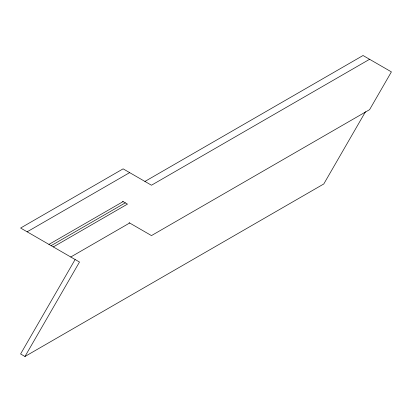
<?xml version="1.0" encoding="UTF-8"?>
<svg xmlns="http://www.w3.org/2000/svg" width="412" height="412" viewBox="0 0 412 412"><rect width="100%" height="100%" fill="white"/><g stroke="black" fill="none" stroke-linecap="round" stroke-linejoin="round"><path stroke-width="0.62" d="M75.128 259.519L20.6 353.97L24.962 356.488L323.786 183.963L365.48 111.74M24.962 356.488L79.49 262.037L20.6 228.037L123.116 168.848L151.472 185.22L369.59 59.292M27.146 231.812L129.656 172.628M144.926 181.445L363.044 55.512L391.4 71.884L369.59 109.664L151.472 235.592L129.116 222.686M48.956 244.409L123.116 201.592M51.134 245.665L125.294 202.853M53.318 246.927L127.478 204.11L122.57 201.277M70.766 257L129.656 223"/></g></svg>
